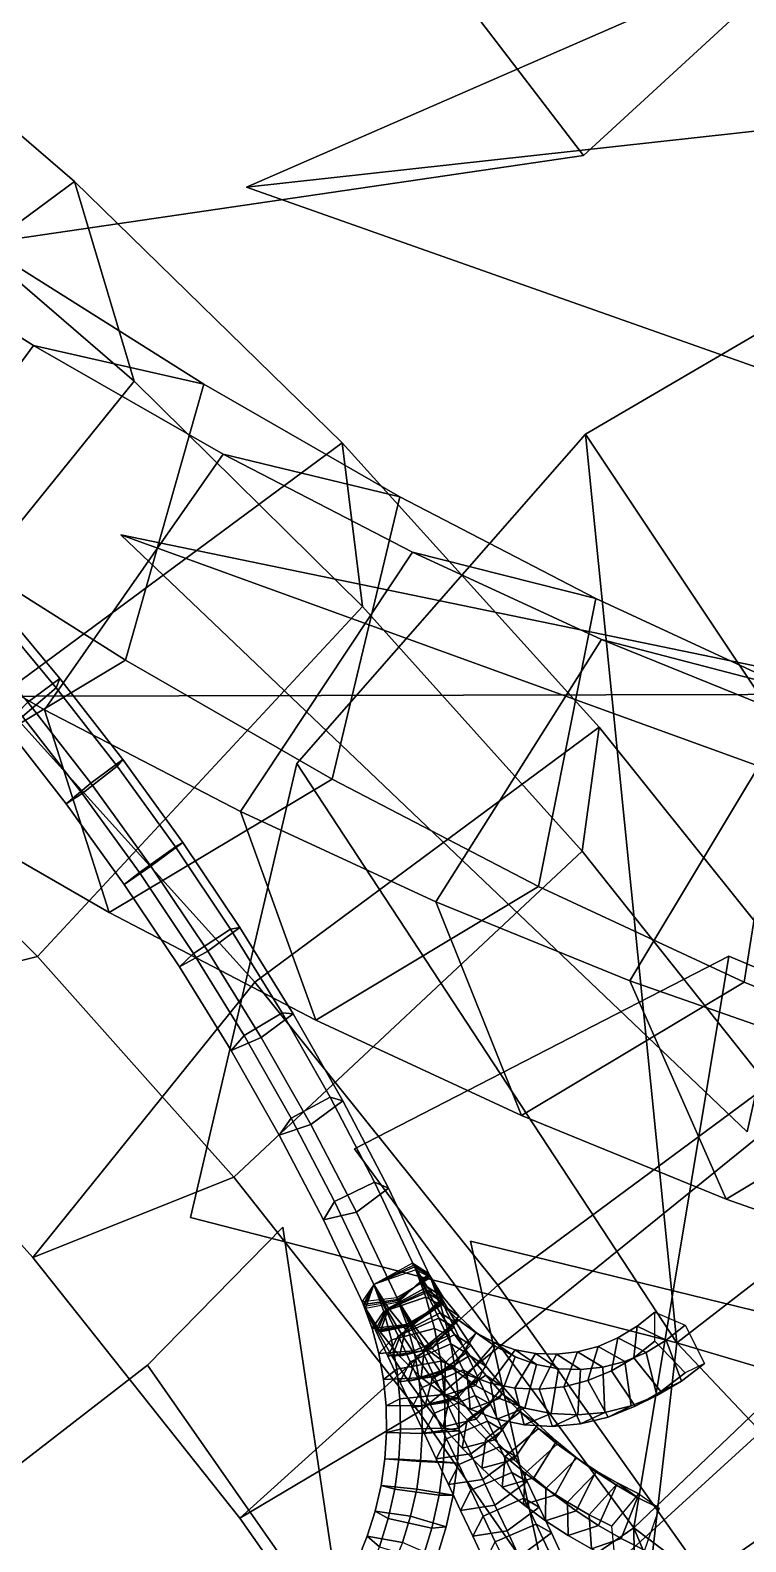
# Model space of a CAD drawing. Header units: metres. Extents: x -219 to 389, y -251 to 301.
# Drawn here: x 194.3 to 202.31, y -8.87 to 8.06 of the extents above; entities that cross this region are included whole.
import ezdxf

# ---------------------------------------------------------------- set-up
doc = ezdxf.new("R2010")
doc.units = ezdxf.units.M

msp = doc.modelspace()

# ---------------------------------------------------------------- linework, layer by layer
at = {"layer": 'Breeder_2Pdncle', "color": 3}
for points in [[(192.0489, 8.7274, 696.1778), (194.7961, 6.3618, 697.6472), (190.9367, 3.5065, 700.2661), (188.1895, 5.8721, 698.7968)], [(192.7159, 6.4921, 691.3322), (195.4631, 4.1265, 692.8015), (194.7961, 6.3618, 697.6472), (192.0489, 8.7274, 696.1778)], [(189.3454, 2.3218, 690.9197), (192.0926, -0.04376, 692.3891), (195.4631, 4.1265, 692.8015), (192.7159, 6.4921, 691.3322)], [(194.7961, 6.3618, 697.6472), (197.7923, 3.4364, 698.873), (193.9328, 0.5811, 701.492), (190.9367, 3.5065, 700.2661)], [(195.4631, 4.1265, 692.8015), (198.0221, 1.6038, 693.8223), (197.7923, 3.4364, 698.873), (194.7961, 6.3618, 697.6472)], [(192.0926, -0.04376, 692.3891), (194.383, -2.3189, 693.2838), (198.0221, 1.6038, 693.8223), (195.4631, 4.1265, 692.8015)], [(197.7923, 3.4364, 698.873), (200.6727, 0.2515, 699.6455), (196.8133, -2.6038, 702.2645), (193.9328, 0.5811, 701.492)], [(198.0221, 1.6038, 693.8223), (200.4792, -1.138, 694.4539), (200.6727, 0.2515, 699.6455), (197.7923, 3.4364, 698.873)], [(194.383, -2.3189, 693.2838), (196.58, -4.7886, 693.8289), (200.4792, -1.138, 694.4539), (198.0221, 1.6038, 693.8223)], [(193.9328, 0.5811, 701.492), (196.8133, -2.6038, 702.2645), (194.3273, -5.6893, 698.6284), (191.8702, -2.9474, 697.9968)], [(200.6727, 0.2515, 699.6455), (203.3942, -3.145, 699.9529), (199.5347, -6.0004, 702.5718), (196.8133, -2.6038, 702.2645)], [(200.4792, -1.138, 694.4539), (202.7975, -4.05796, 694.6868), (203.3942, -3.145, 699.9529), (200.6727, 0.2515, 699.6455)], [(189.3112, -0.4247, 696.9761), (191.8702, -2.9474, 697.9968), (194.383, -2.3189, 693.2838), (192.0926, -0.04376, 692.3891)], [(196.58, -4.7886, 693.8289), (198.6505, -7.4156, 694.016), (202.7975, -4.05796, 694.6868), (200.4792, -1.138, 694.4539)], [(191.8702, -2.9474, 697.9968), (194.3273, -5.6893, 698.6284), (196.58, -4.7886, 693.8289), (194.383, -2.3189, 693.2838)], [(196.8133, -2.6038, 702.2645), (199.5347, -6.0004, 702.5718), (196.6456, -8.6092, 698.8613), (194.3273, -5.6893, 698.6284)], [(203.3942, -3.145, 699.9529), (205.9157, -6.7021, 699.7906), (202.0563, -9.5575, 702.4096), (199.5347, -6.0004, 702.5718)], [(198.6505, -7.4156, 694.016), (200.5634, -10.1604, 693.8425), (204.942, -7.1119, 694.5175), (202.7975, -4.05796, 694.6868)], [(194.3273, -5.6893, 698.6284), (196.6456, -8.6092, 698.8613), (198.6505, -7.4156, 694.016), (196.58, -4.7886, 693.8289)], [(199.5347, -6.0004, 702.5718), (202.0563, -9.5575, 702.4096), (198.7901, -11.6632, 698.6921), (196.6456, -8.6092, 698.8613)], [(205.9157, -6.7021, 699.7906), (208.1994, -10.3663, 699.1611), (204.3399, -13.2217, 701.7801), (202.0563, -9.5575, 702.4096)], [(200.5634, -10.1604, 693.8425), (202.2899, -12.9817, 693.3109), (206.8806, -10.254, 693.9487), (204.942, -7.1119, 694.5175)], [(196.6456, -8.6092, 698.8613), (198.7901, -11.6632, 698.6921), (200.5634, -10.1604, 693.8425), (198.6505, -7.4156, 694.016)]]:
    msp.add_3dface(points, dxfattribs=at)
at = {"layer": 'Breeder_Intrnd', "color": 3}
for points in [[(192.2176, 5.8597, 698.0434), (194.3376, 4.5256, 699.623), (192.2655, 1.7071, 700.0189), (190.0732, 3.08892, 698.3869)], [(194.0511, 5.4743, 695.0628), (196.2434, 4.0926, 696.6948), (194.3376, 4.5256, 699.623), (192.2176, 5.8597, 698.0434)], [(193.0569, 2.4617, 693.5364), (195.3669, 1.0025, 695.2536), (196.2434, 4.0926, 696.6948), (194.0511, 5.4743, 695.0628)], [(194.3376, 4.5256, 699.623), (196.4608, 3.3077, 701.2898), (194.4612, 0.4456, 701.7411), (192.2655, 1.7071, 700.0189)], [(196.2434, 4.0926, 696.6948), (198.4391, 2.831, 698.4171), (196.4608, 3.3077, 701.2898), (194.3376, 4.5256, 699.623)], [(195.3669, 1.0025, 695.2536), (197.6806, -0.3302, 697.066), (198.4391, 2.831, 698.4171), (196.2434, 4.0926, 696.6948)], [(196.4608, 3.3077, 701.2898), (198.582, 2.209, 703.0398), (196.655, -0.6927, 703.5494), (194.4612, 0.4456, 701.7411)], [(198.4391, 2.831, 698.4171), (200.6329, 1.6926, 700.2254), (198.582, 2.209, 703.0398), (196.4608, 3.3077, 701.2898)], [(197.6806, -0.3302, 697.066), (199.9925, -1.5332, 698.9694), (200.6329, 1.6926, 700.2254), (198.4391, 2.831, 698.4171)], [(190.5613, 0.9652, 695.6218), (192.8713, -0.494, 697.3391), (195.3669, 1.0025, 695.2536), (193.0569, 2.4617, 693.5364)], [(198.582, 2.209, 703.0398), (200.6961, 1.2321, 704.8688), (198.8415, -1.7052, 705.4396), (196.655, -0.6927, 703.5494)], [(200.6329, 1.6926, 700.2254), (202.8195, 0.6801, 702.1155), (200.6961, 1.2321, 704.8688), (198.582, 2.209, 703.0398)], [(192.2655, 1.7071, 700.0189), (194.4612, 0.4456, 701.7411), (195.1851, -1.8267, 699.1514), (192.8713, -0.494, 697.3391)], [(199.9925, -1.5332, 698.9694), (202.297, -2.6036, 700.9589), (202.8195, 0.6801, 702.1155), (200.6329, 1.6926, 700.2254)], [(200.6961, 1.2321, 704.8688), (202.7982, 0.3794, 706.7723), (201.0157, -2.5893, 707.4069), (198.8415, -1.7052, 705.4396)], [(202.8195, 0.6801, 702.1155), (204.9936, -0.2039, 704.0828), (202.7982, 0.3794, 706.7723), (200.6961, 1.2321, 704.8688)], [(192.8713, -0.494, 697.3391), (195.1851, -1.8267, 699.1514), (197.6806, -0.3302, 697.066), (195.3669, 1.0025, 695.2536)], [(202.297, -2.6036, 700.9589), (204.5884, -3.5388, 703.03), (204.9936, -0.2039, 704.0828), (202.8195, 0.6801, 702.1155)], [(194.4612, 0.4456, 701.7411), (196.655, -0.6927, 703.5494), (197.4969, -3.02978, 701.0547), (195.1851, -1.8267, 699.1514)], [(202.7982, 0.3794, 706.7723), (204.883, -0.347, 708.746), (203.1721, -3.3429, 709.4467), (201.0157, -2.5893, 707.4069)], [(195.1851, -1.8267, 699.1514), (197.4969, -3.02978, 701.0547), (199.9925, -1.5332, 698.9694), (197.6806, -0.3302, 697.066)], [(196.655, -0.6927, 703.5494), (198.8415, -1.7052, 705.4396), (199.8013, -4.1001, 703.0443), (197.4969, -3.02978, 701.0547)], [(197.4969, -3.02978, 701.0547), (199.8013, -4.1001, 703.0443), (202.297, -2.6036, 700.9589), (199.9925, -1.5332, 698.9694)], [(198.8415, -1.7052, 705.4396), (201.0157, -2.5893, 707.4069), (202.0928, -5.03534, 705.1154), (199.8013, -4.1001, 703.0443)], [(199.8013, -4.1001, 703.0443), (202.0928, -5.03534, 705.1154), (204.5884, -3.5388, 703.03), (202.297, -2.6036, 700.9589)], [(201.0157, -2.5893, 707.4069), (203.1721, -3.3429, 709.4467), (204.3657, -5.833, 707.2629), (202.0928, -5.03534, 705.1154)], [(202.0928, -5.03534, 705.1154), (204.3657, -5.833, 707.2629), (206.8613, -4.3365, 705.1776), (204.5884, -3.5388, 703.03)]]:
    msp.add_3dface(points, dxfattribs=at)
at = {"layer": 'Breeder_Leaf', "color": 3}
for points in [[(166.2345, 45.7714, 123.0788), (215.0832, 0.6463, 135.5015), (162.5012, 0.5218, 153.1361)], [(166.2345, 45.7714, 123.0788), (162.5012, 0.5218, 153.1361), (215.0832, 0.6463, 135.5015)], [(225.3758, 27.03698, 104.7662), (215.0832, 0.6463, 135.5015), (166.2345, 45.7714, 123.0788)], [(225.3758, 27.03698, 104.7662), (166.2345, 45.7714, 123.0788), (215.0832, 0.6463, 135.5015)], [(196.7219, 6.2987, 756.8724), (207.426, 10.9692, 761.1397), (205.4259, 7.2593, 757.2618)], [(196.7219, 6.2987, 756.8724), (205.4259, 7.2593, 757.2618), (207.426, 10.9692, 761.1397)], [(207.8651, 2.363, 755.094), (196.7219, 6.2987, 756.8724), (205.4259, 7.2593, 757.2618)], [(207.8651, 2.363, 755.094), (205.4259, 7.2593, 757.2618), (196.7219, 6.2987, 756.8724)], [(200.5191, 3.5332, 688.9642), (205.6131, 6.5122, 684.8046), (205.3428, -3.7029, 688.7336)], [(200.5191, 3.5332, 688.9642), (205.3428, -3.7029, 688.7336), (205.6131, 6.5122, 684.8046)], [(201.5428, -6.6459, 692.8745), (197.2852, -0.1555, 692.4238), (200.5191, 3.5332, 688.9642)], [(201.5428, -6.6459, 692.8745), (200.5191, 3.5332, 688.9642), (197.2852, -0.1555, 692.4238)], [(201.5428, -6.6459, 692.8745), (200.5191, 3.5332, 688.9642), (205.3428, -3.7029, 688.7336)], [(201.5428, -6.6459, 692.8745), (205.3428, -3.7029, 688.7336), (200.5191, 3.5332, 688.9642)], [(202.3292, -4.2828, 743.8836), (195.3151, 2.4033, 750.8778), (203.181, -0.4488, 748.265)], [(202.3292, -4.2828, 743.8836), (203.181, -0.4488, 748.265), (195.3151, 2.4033, 750.8778)], [(195.3151, 2.4033, 750.8778), (207.4342, -0.101, 752.0849), (203.181, -0.4488, 748.265)], [(195.3151, 2.4033, 750.8778), (203.181, -0.4488, 748.265), (207.4342, -0.101, 752.0849)], [(201.5428, -6.6459, 692.8745), (196.0933, -5.2394, 692.3599), (197.2852, -0.1555, 692.4238)], [(201.5428, -6.6459, 692.8745), (197.2852, -0.1555, 692.4238), (196.0933, -5.2394, 692.3599)], [(201.0613, -8.7172, 693.1078), (197.9329, -4.4701, 691.0794), (202.1223, -2.3124, 688.8289)], [(201.0613, -8.7172, 693.1078), (202.1223, -2.3124, 688.8289), (197.9329, -4.4701, 691.0794)], [(201.0613, -8.7172, 693.1078), (202.1223, -2.3124, 688.8289), (206.0378, -3.9623, 684.5885)], [(201.0613, -8.7172, 693.1078), (206.0378, -3.9623, 684.5885), (202.1223, -2.3124, 688.8289)], [(210.4828, -9.2986, 689.219), (201.5428, -6.6459, 692.8745), (205.3428, -3.7029, 688.7336)], [(210.4828, -9.2986, 689.219), (205.3428, -3.7029, 688.7336), (201.5428, -6.6459, 692.8745)], [(201.0613, -8.7172, 693.1078), (206.0378, -3.9623, 684.5885), (204.7365, -11.4932, 688.7449)], [(201.0613, -8.7172, 693.1078), (204.7365, -11.4932, 688.7449), (206.0378, -3.9623, 684.5885)], [(197.8338, -10.0746, 695.3541), (195.6129, -6.8934, 700.2161), (197.1303, -5.3484, 695.8997)], [(197.8338, -10.0746, 695.3541), (197.1303, -5.3484, 695.8997), (195.6129, -6.8934, 700.2161)], [(200.1646, -9.7559, 693.6961), (199.231, -5.5057, 690.09), (203.6393, -6.5834, 687.5059)], [(200.1646, -9.7559, 693.6961), (203.6393, -6.5834, 687.5059), (199.231, -5.5057, 690.09)], [(200.1646, -9.7559, 693.6961), (203.6393, -6.5834, 687.5059), (205.751, -11.2642, 684.397)], [(200.1646, -9.7559, 693.6961), (205.751, -11.2642, 684.397), (203.6393, -6.5834, 687.5059)], [(201.5428, -6.6459, 692.8745), (205.8101, -11.1663, 692.6526), (200.9898, -11.4226, 692.7942)], [(201.5428, -6.6459, 692.8745), (200.9898, -11.4226, 692.7942), (205.8101, -11.1663, 692.6526)], [(210.4828, -9.2986, 689.219), (205.8101, -11.1663, 692.6526), (201.5428, -6.6459, 692.8745)], [(210.4828, -9.2986, 689.219), (201.5428, -6.6459, 692.8745), (205.8101, -11.1663, 692.6526)], [(191.3093, -10.2259, 702.9521), (195.6129, -6.8934, 700.2161), (197.8338, -10.0746, 695.3541)], [(191.3093, -10.2259, 702.9521), (197.8338, -10.0746, 695.3541), (195.6129, -6.8934, 700.2161)], [(201.0613, -8.7172, 693.1078), (201.1329, -14.3029, 695.8441), (197.5284, -11.1359, 695.2982)], [(201.0613, -8.7172, 693.1078), (197.5284, -11.1359, 695.2982), (201.1329, -14.3029, 695.8441)], [(204.9026, -17.9608, 692.7585), (201.0613, -8.7172, 693.1078), (204.7365, -11.4932, 688.7449)], [(204.9026, -17.9608, 692.7585), (204.7365, -11.4932, 688.7449), (201.0613, -8.7172, 693.1078)], [(204.9026, -17.9608, 692.7585), (201.1329, -14.3029, 695.8441), (201.0613, -8.7172, 693.1078)], [(204.9026, -17.9608, 692.7585), (201.0613, -8.7172, 693.1078), (201.1329, -14.3029, 695.8441)]]:
    msp.add_3dface(points, dxfattribs=at)
at = {"layer": 'Breeder_Petiole', "color": 3}
for points in [[(193.5178, 1.2031, 695.8489), (194.2139, 0.3693, 695.9656), (194.5905, 0.6926, 696.0267), (193.8805, 1.5426, 695.907)], [(193.8985, 1.6718, 696.3898), (194.6313, 0.7956, 696.5145), (194.2724, 0.53, 696.7581), (193.5395, 1.4063, 696.6334)], [(193.8805, 1.5426, 695.907), (194.5905, 0.6926, 696.0267), (194.6313, 0.7956, 696.5145), (193.8985, 1.6718, 696.3898)], [(194.2139, 0.3693, 695.9656), (194.8833, -0.4928, 696.012), (195.2734, -0.1862, 696.0748), (194.5905, 0.6926, 696.0267)], [(194.6313, 0.7956, 696.5145), (195.3361, -0.1105, 696.5651), (194.9771, -0.376, 696.8087), (194.2724, 0.53, 696.7581)], [(194.5905, 0.6926, 696.0267), (195.2734, -0.1862, 696.0748), (195.3361, -0.1105, 696.5651), (194.6313, 0.7956, 696.5145)], [(194.2724, 0.53, 696.7581), (194.9771, -0.376, 696.8087), (194.7012, -0.6094, 696.463), (194.0184, 0.2694, 696.415)], [(194.0184, 0.2694, 696.415), (194.7012, -0.6094, 696.463), (194.8833, -0.4928, 696.012), (194.2139, 0.3693, 695.9656)], [(195.3361, -0.1105, 696.5651), (196.009, -1.04167, 696.5416), (195.65, -1.3072, 696.7852), (194.9771, -0.376, 696.8087)], [(195.2734, -0.1862, 696.0748), (195.9252, -1.08929, 696.0508), (196.009, -1.04167, 696.5416), (195.3361, -0.1105, 696.5651)], [(194.8833, -0.4928, 696.012), (195.5222, -1.3786, 695.9878), (195.9252, -1.08929, 696.0508), (195.2734, -0.1862, 696.0748)], [(194.9771, -0.376, 696.8087), (195.65, -1.3072, 696.7852), (195.3531, -1.5125, 696.439), (194.7012, -0.6094, 696.463)], [(194.7012, -0.6094, 696.463), (195.3531, -1.5125, 696.439), (195.5222, -1.3786, 695.9878), (194.8833, -0.4928, 696.012)], [(195.5222, -1.3786, 695.9878), (196.1272, -2.2833, 695.8931), (196.5426, -2.01164, 695.955), (195.9252, -1.08929, 696.0508)], [(196.009, -1.04167, 696.5416), (196.6463, -1.9927, 696.4438), (196.2874, -2.2583, 696.6874), (195.65, -1.3072, 696.7852)], [(195.9252, -1.08929, 696.0508), (196.5426, -2.01164, 695.955), (196.6463, -1.9927, 696.4438), (196.009, -1.04167, 696.5416)], [(195.65, -1.3072, 696.7852), (196.2874, -2.2583, 696.6874), (195.9704, -2.4349, 696.3432), (195.3531, -1.5125, 696.439)], [(195.3531, -1.5125, 696.439), (195.9704, -2.4349, 696.3432), (196.1272, -2.2833, 695.8931), (195.5222, -1.3786, 695.9878)], [(196.1272, -2.2833, 695.8931), (196.6951, -3.2019, 695.7285), (197.1221, -2.9482, 695.7878), (196.5426, -2.01164, 695.955)], [(196.6463, -1.9927, 696.4438), (197.2447, -2.9587, 696.2725), (196.8858, -3.2242, 696.5161), (196.2874, -2.2583, 696.6874)], [(196.5426, -2.01164, 695.955), (197.1221, -2.9482, 695.7878), (197.2447, -2.9587, 696.2725), (196.6463, -1.9927, 696.4438)], [(196.2874, -2.2583, 696.6874), (196.8858, -3.2242, 696.5161), (196.5499, -3.3715, 696.176), (195.9704, -2.4349, 696.3432)], [(195.9704, -2.4349, 696.3432), (196.5499, -3.3715, 696.176), (196.6951, -3.2019, 695.7285), (196.1272, -2.2833, 695.8931)], [(196.6951, -3.2019, 695.7285), (197.2228, -4.1295, 695.4948), (197.6606, -3.894, 695.5502), (197.1221, -2.9482, 695.7878)], [(197.2447, -2.9587, 696.2725), (197.8008, -3.9342, 696.0286), (197.4419, -4.1997, 696.2722), (196.8858, -3.2242, 696.5161)], [(197.1221, -2.9482, 695.7878), (197.6606, -3.894, 695.5502), (197.8008, -3.9342, 696.0286), (197.2447, -2.9587, 696.2725)], [(196.5499, -3.3715, 696.176), (197.0884, -4.3173, 695.9384), (197.2228, -4.1295, 695.4948), (196.6951, -3.2019, 695.7285)], [(196.8858, -3.2242, 696.5161), (197.4419, -4.1997, 696.2722), (197.0884, -4.3173, 695.9384), (196.5499, -3.3715, 696.176)], [(197.2228, -4.1295, 695.4948), (197.7074, -5.06105, 695.1933), (198.1552, -4.8439, 695.2435), (197.6606, -3.894, 695.5502)], [(197.8008, -3.9342, 696.0286), (198.3117, -4.9139, 695.7133), (197.9528, -5.1795, 695.9568), (197.4419, -4.1997, 696.2722)], [(197.6606, -3.894, 695.5502), (198.1552, -4.8439, 695.2435), (198.3117, -4.9139, 695.7133), (197.8008, -3.9342, 696.0286)], [(197.0884, -4.3173, 695.9384), (197.583, -5.2672, 695.6317), (197.7074, -5.06105, 695.1933), (197.2228, -4.1295, 695.4948)], [(197.4419, -4.1997, 696.2722), (197.9528, -5.1795, 695.9568), (197.583, -5.2672, 695.6317), (197.0884, -4.3173, 695.9384)], [(197.7074, -5.06105, 695.1933), (198.1463, -5.9914, 694.8257), (198.6032, -5.7927, 694.8692), (198.1552, -4.8439, 695.2435)], [(198.1552, -4.8439, 695.2435), (198.6032, -5.7927, 694.8692), (198.7746, -5.8927, 695.3283), (198.3117, -4.9139, 695.7133)], [(197.583, -5.2672, 695.6317), (198.0311, -6.216, 695.2574), (198.1463, -5.9914, 694.8257), (197.7074, -5.06105, 695.1933)], [(198.3117, -4.9139, 695.7133), (198.7746, -5.8927, 695.3283), (198.4157, -6.1582, 695.5718), (197.9528, -5.1795, 695.9568)], [(197.9528, -5.1795, 695.9568), (198.4157, -6.1582, 695.5718), (198.0311, -6.216, 695.2574), (197.583, -5.2672, 695.6317)], [(198.1463, -5.9914, 694.8257), (198.3106, -6.2558, 694.6932), (198.7454, -6.01646, 694.7548), (198.5811, -5.7521, 694.8873)], [(198.5811, -5.7521, 694.8873), (198.7454, -6.01646, 694.7548), (198.925, -6.1315, 695.2072), (198.7607, -5.8672, 695.3397)], [(198.1463, -5.9914, 694.8257), (198.2939, -6.2705, 694.7043), (198.7425, -6.05522, 694.7548), (198.5948, -5.7761, 694.8761)], [(198.1463, -5.9914, 694.8257), (198.2824, -6.2796, 694.7122), (198.7393, -6.08092, 694.7557), (198.6032, -5.7927, 694.8692)], [(198.1463, -5.9914, 694.8257), (198.2583, -6.2955, 694.7286), (198.7298, -6.1317, 694.7597), (198.6178, -5.8276, 694.8568)], [(198.7838, -5.9146, 695.3205), (198.8958, -6.2186, 695.2234), (198.5186, -6.4404, 695.4825), (198.4065, -6.1364, 695.5797)], [(198.7746, -5.8927, 695.3283), (198.9107, -6.1808, 695.2148), (198.5518, -6.4464, 695.4583), (198.4157, -6.1582, 695.5718)], [(198.7694, -5.8822, 695.3326), (198.917, -6.1613, 695.2113), (198.5686, -6.4478, 695.4462), (198.4209, -6.1687, 695.5675)], [(198.7607, -5.8672, 695.3397), (198.925, -6.1315, 695.2072), (198.5939, -6.4481, 695.428), (198.4296, -6.1837, 695.5605)], [(198.5948, -5.7761, 694.8761), (198.7425, -6.05522, 694.7548), (198.917, -6.1613, 695.2113), (198.7694, -5.8822, 695.3326)], [(198.6032, -5.7927, 694.8692), (198.7393, -6.08092, 694.7557), (198.9107, -6.1808, 695.2148), (198.7746, -5.8927, 695.3283)], [(198.6178, -5.8276, 694.8568), (198.7298, -6.1317, 694.7597), (198.8958, -6.2186, 695.2234), (198.7838, -5.9146, 695.3205)], [(198.0164, -6.1812, 695.2698), (198.1285, -6.4852, 695.1727), (198.2583, -6.2955, 694.7286), (198.1463, -5.9914, 694.8257)], [(198.0311, -6.216, 695.2574), (198.1672, -6.5041, 695.1439), (198.2824, -6.2796, 694.7122), (198.1463, -5.9914, 694.8257)], [(198.0394, -6.2327, 695.2505), (198.1871, -6.5118, 695.1292), (198.2939, -6.2705, 694.7043), (198.1463, -5.9914, 694.8257)], [(198.0532, -6.2567, 695.2393), (198.2175, -6.521, 695.1068), (198.3106, -6.2558, 694.6932), (198.1463, -5.9914, 694.8257)], [(198.2824, -6.2796, 694.7122), (198.4185, -6.5677, 694.5986), (198.8754, -6.369, 694.6422), (198.7393, -6.08092, 694.7557)], [(198.2939, -6.2705, 694.7043), (198.4528, -6.54, 694.5754), (198.8923, -6.3085, 694.6332), (198.7425, -6.05522, 694.7548)], [(198.3106, -6.2558, 694.6932), (198.5006, -6.4923, 694.5436), (198.9093, -6.2161, 694.626), (198.7454, -6.01646, 694.7548)], [(198.7393, -6.08092, 694.7557), (198.8754, -6.369, 694.6422), (199.0468, -6.4689, 695.1013), (198.9107, -6.1808, 695.2148)], [(198.7425, -6.05522, 694.7548), (198.8923, -6.3085, 694.6332), (199.0702, -6.4206, 695.087), (198.917, -6.1613, 695.2113)], [(198.7454, -6.01646, 694.7548), (198.9093, -6.2161, 694.626), (199.0987, -6.3449, 695.0706), (198.925, -6.1315, 695.2072)], [(198.4065, -6.1364, 695.5797), (198.5186, -6.4404, 695.4825), (198.1285, -6.4852, 695.1727), (198.0164, -6.1812, 695.2698)], [(198.4157, -6.1582, 695.5718), (198.5518, -6.4464, 695.4583), (198.1672, -6.5041, 695.1439), (198.0311, -6.216, 695.2574)], [(198.4209, -6.1687, 695.5675), (198.5686, -6.4478, 695.4462), (198.1871, -6.5118, 695.1292), (198.0394, -6.2327, 695.2505)], [(198.4296, -6.1837, 695.5605), (198.5939, -6.4481, 695.428), (198.2175, -6.521, 695.1068), (198.0532, -6.2567, 695.2393)], [(198.2175, -6.521, 695.1068), (198.4336, -6.7945, 694.9365), (198.5006, -6.4923, 694.5436), (198.3106, -6.2558, 694.6932)], [(198.2583, -6.2955, 694.7286), (198.3452, -6.6125, 694.6488), (198.8285, -6.4853, 694.6695), (198.7298, -6.1317, 694.7597)], [(198.5006, -6.4923, 694.5436), (198.7135, -6.6976, 694.3794), (199.0926, -6.3888, 694.4849), (198.9093, -6.2161, 694.626)], [(198.8958, -6.2186, 695.2234), (198.9901, -6.5586, 695.1371), (198.5981, -6.7345, 695.4093), (198.5186, -6.4404, 695.4825)], [(198.9107, -6.1808, 695.2148), (199.0468, -6.4689, 695.1013), (198.6879, -6.7345, 695.3448), (198.5518, -6.4464, 695.4583)], [(198.917, -6.1613, 695.2113), (199.0702, -6.4206, 695.087), (198.7331, -6.7274, 695.3127), (198.5686, -6.4478, 695.4462)], [(198.925, -6.1315, 695.2072), (199.0987, -6.3449, 695.0706), (198.8003, -6.7078, 695.2654), (198.5939, -6.4481, 695.428)], [(198.7298, -6.1317, 694.7597), (198.8285, -6.4853, 694.6695), (198.9901, -6.5586, 695.1371), (198.8958, -6.2186, 695.2234)], [(198.9093, -6.2161, 694.626), (199.0926, -6.3888, 694.4849), (199.293, -6.5298, 694.9209), (199.0987, -6.3449, 695.0706)], [(198.1285, -6.4852, 695.1727), (198.2037, -6.7657, 695.1034), (198.3452, -6.6125, 694.6488), (198.2583, -6.2955, 694.7286)], [(198.1672, -6.5041, 695.1439), (198.3033, -6.7923, 695.0304), (198.4185, -6.5677, 694.5986), (198.2824, -6.2796, 694.7122)], [(198.1871, -6.5118, 695.1292), (198.3549, -6.7974, 694.9929), (198.4528, -6.54, 694.5754), (198.2939, -6.2705, 694.7043)], [(198.4185, -6.5677, 694.5986), (198.5546, -6.8558, 694.4851), (199.0115, -6.6571, 694.5286), (198.8754, -6.369, 694.6422)], [(198.4528, -6.54, 694.5754), (198.6225, -6.7991, 694.4393), (199.0523, -6.552, 694.5049), (198.8923, -6.3085, 694.6332)], [(198.7135, -6.6976, 694.3794), (198.9461, -6.8684, 694.2029), (199.2923, -6.532, 694.3334), (199.0926, -6.3888, 694.4849)], [(199.0702, -6.4206, 695.087), (199.2338, -6.67, 694.9557), (198.9088, -6.9962, 695.1716), (198.7331, -6.7274, 695.3127)], [(199.0987, -6.3449, 695.0706), (199.293, -6.5298, 694.9209), (199.0318, -6.9334, 695.0867), (198.8003, -6.7078, 695.2654)], [(198.8754, -6.369, 694.6422), (199.0115, -6.6571, 694.5286), (199.1829, -6.7571, 694.9877), (199.0468, -6.4689, 695.1013)], [(198.8923, -6.3085, 694.6332), (199.0523, -6.552, 694.5049), (199.2338, -6.67, 694.9557), (199.0702, -6.4206, 695.087)], [(199.0926, -6.3888, 694.4849), (199.2923, -6.532, 694.3334), (199.505, -6.6833, 694.7601), (199.293, -6.5298, 694.9209)], [(201.0586, -6.8107, 692.6874), (201.2939, -6.627, 692.5283), (201.2947, -6.3, 692.9067), (201.0952, -6.4593, 693.0414)], [(201.0952, -6.4593, 693.0414), (201.2947, -6.3, 692.9067), (201.6361, -6.4478, 693.241), (201.4232, -6.6161, 693.3848)], [(198.5186, -6.4404, 695.4825), (198.5981, -6.7345, 695.4093), (198.2037, -6.7657, 695.1034), (198.1285, -6.4852, 695.1727)], [(198.5518, -6.4464, 695.4583), (198.6879, -6.7345, 695.3448), (198.3033, -6.7923, 695.0304), (198.1672, -6.5041, 695.1439)], [(198.5686, -6.4478, 695.4462), (198.7331, -6.7274, 695.3127), (198.3549, -6.7974, 694.9929), (198.1871, -6.5118, 695.1292)], [(198.5939, -6.4481, 695.428), (198.8003, -6.7078, 695.2654), (198.4336, -6.7945, 694.9365), (198.2175, -6.521, 695.1068)], [(198.3033, -6.7923, 695.0304), (198.4394, -7.08044, 694.9169), (198.5546, -6.8558, 694.4851), (198.4185, -6.5677, 694.5986)], [(198.3452, -6.6125, 694.6488), (198.4062, -6.9395, 694.5872), (198.8981, -6.8502, 694.5995), (198.8285, -6.4853, 694.6695)], [(198.3549, -6.7974, 694.9929), (198.5343, -7.07206, 694.849), (198.6225, -6.7991, 694.4393), (198.4528, -6.54, 694.5754)], [(198.4336, -6.7945, 694.9365), (198.6762, -7.0323, 694.7491), (198.7135, -6.6976, 694.3794), (198.5006, -6.4923, 694.5436)], [(198.9901, -6.5586, 695.1371), (199.0565, -6.9094, 695.0703), (198.6536, -7.03777, 695.3528), (198.5981, -6.7345, 695.4093)], [(198.6225, -6.7991, 694.4393), (198.8025, -7.04724, 694.2964), (199.2221, -6.7852, 694.3702), (199.0523, -6.552, 694.5049)], [(199.0468, -6.4689, 695.1013), (199.1829, -6.7571, 694.9877), (198.824, -7.02265, 695.2313), (198.6879, -6.7345, 695.3448)], [(198.8285, -6.4853, 694.6695), (198.8981, -6.8502, 694.5995), (199.0565, -6.9094, 695.0703), (198.9901, -6.5586, 695.1371)], [(198.9461, -6.8684, 694.2029), (199.1948, -7.00236, 694.0168), (199.5057, -6.6434, 694.1741), (199.2923, -6.532, 694.3334)], [(199.293, -6.5298, 694.9209), (199.505, -6.6833, 694.7601), (199.2849, -7.1217, 694.8944), (199.0318, -6.9334, 695.0867)], [(199.0523, -6.552, 694.5049), (199.2221, -6.7852, 694.3702), (199.4075, -6.9087, 694.818), (199.2338, -6.67, 694.9557)], [(199.2923, -6.532, 694.3334), (199.5057, -6.6434, 694.1741), (199.7315, -6.8031, 694.5908), (199.505, -6.6833, 694.7601)], [(200.5449, -7.06745, 693.0427), (200.8076, -6.9582, 692.8598), (200.882, -6.5879, 693.1877), (200.6586, -6.684, 693.3431)], [(200.6586, -6.684, 693.3431), (200.882, -6.5879, 693.1877), (201.196, -6.7518, 693.5408), (200.9579, -6.8528, 693.7065)], [(200.8076, -6.9582, 692.8598), (201.0586, -6.8107, 692.6874), (201.0952, -6.4593, 693.0414), (200.882, -6.5879, 693.1877)], [(200.882, -6.5879, 693.1877), (201.0952, -6.4593, 693.0414), (201.4232, -6.6161, 693.3848), (201.196, -6.7518, 693.5408)], [(201.4232, -6.6161, 693.3848), (201.6361, -6.4478, 693.241), (201.8495, -6.8743, 693.0643), (201.5917, -7.0733, 693.2388)], [(198.2037, -6.7657, 695.1034), (198.256, -7.05482, 695.05), (198.4062, -6.9395, 694.5872), (198.3452, -6.6125, 694.6488)], [(198.5981, -6.7345, 695.4093), (198.6536, -7.03777, 695.3528), (198.256, -7.05482, 695.05), (198.2037, -6.7657, 695.1034)], [(198.6879, -6.7345, 695.3448), (198.824, -7.02265, 695.2313), (198.4394, -7.08044, 694.9169), (198.3033, -6.7923, 695.0304)], [(198.7331, -6.7274, 695.3127), (198.9088, -6.9962, 695.1716), (198.5343, -7.07206, 694.849), (198.3549, -6.7974, 694.9929)], [(198.8003, -6.7078, 695.2654), (199.0318, -6.9334, 695.0867), (198.6762, -7.0323, 694.7491), (198.4336, -6.7945, 694.9365)], [(198.5546, -6.8558, 694.4851), (198.6907, -7.1439, 694.3716), (199.1476, -6.9452, 694.4151), (199.0115, -6.6571, 694.5286)], [(198.6762, -7.0323, 694.7491), (198.9415, -7.2308, 694.5475), (198.9461, -6.8684, 694.2029), (198.7135, -6.6976, 694.3794)], [(199.1829, -6.7571, 694.9877), (199.319, -7.04523, 694.8742), (198.9601, -7.3107, 695.1177), (198.824, -7.02265, 695.2313)], [(199.2338, -6.67, 694.9557), (199.4075, -6.9087, 694.818), (199.0953, -7.2537, 695.0236), (198.9088, -6.9962, 695.1716)], [(199.0115, -6.6571, 694.5286), (199.1476, -6.9452, 694.4151), (199.319, -7.04523, 694.8742), (199.1829, -6.7571, 694.9877)], [(199.1948, -7.00236, 694.0168), (199.456, -7.09723, 693.8239), (199.7293, -6.7215, 694.009), (199.5057, -6.6434, 694.1741)], [(199.505, -6.6833, 694.7601), (199.7315, -6.8031, 694.5908), (199.5559, -7.2696, 694.6916), (199.2849, -7.1217, 694.8944)], [(199.456, -7.09723, 693.8239), (199.7257, -7.1516, 693.627), (199.9599, -6.7649, 693.8409), (199.7293, -6.7215, 694.009)], [(199.5057, -6.6434, 694.1741), (199.7293, -6.7215, 694.009), (199.9691, -6.8874, 694.4153), (199.7315, -6.8031, 694.5908)], [(199.7257, -7.1516, 693.627), (199.9998, -7.1649, 693.4293), (200.194, -6.7732, 693.6722), (199.9599, -6.7649, 693.8409)], [(199.7293, -6.7215, 694.009), (199.9599, -6.7649, 693.8409), (200.2143, -6.9349, 694.2365), (199.9691, -6.8874, 694.4153)], [(199.9599, -6.7649, 693.8409), (200.194, -6.7732, 693.6722), (200.4633, -6.945, 694.0569), (200.2143, -6.9349, 694.2365)], [(199.9998, -7.1649, 693.4293), (200.2743, -7.1366, 693.2335), (200.428, -6.7461, 693.5054), (200.194, -6.7732, 693.6722)], [(200.194, -6.7732, 693.6722), (200.428, -6.7461, 693.5054), (200.7124, -6.9175, 693.8794), (200.4633, -6.945, 694.0569)], [(200.2743, -7.1366, 693.2335), (200.5449, -7.06745, 693.0427), (200.6586, -6.684, 693.3431), (200.428, -6.7461, 693.5054)], [(200.428, -6.7461, 693.5054), (200.6586, -6.684, 693.3431), (200.9579, -6.8528, 693.7065), (200.7124, -6.9175, 693.8794)], [(200.9579, -6.8528, 693.7065), (201.196, -6.7518, 693.5408), (201.317, -7.2326, 693.4276), (201.0296, -7.3501, 693.6277)], [(201.3637, -7.1879, 692.8087), (201.6348, -6.9799, 692.6251), (201.2939, -6.627, 692.5283), (201.0586, -6.8107, 692.6874)], [(201.196, -6.7518, 693.5408), (201.4232, -6.6161, 693.3848), (201.5917, -7.0733, 693.2388), (201.317, -7.2326, 693.4276)], [(198.256, -7.05482, 695.05), (198.2847, -7.3497, 695.0133), (198.4406, -7.2733, 694.5443), (198.4062, -6.9395, 694.5872)], [(198.4062, -6.9395, 694.5872), (198.4406, -7.2733, 694.5443), (198.9381, -7.2228, 694.5505), (198.8981, -6.8502, 694.5995)], [(198.4394, -7.08044, 694.9169), (198.5755, -7.3685, 694.8033), (198.6907, -7.1439, 694.3716), (198.5546, -6.8558, 694.4851)], [(198.5343, -7.07206, 694.849), (198.7246, -7.3351, 694.6979), (198.8025, -7.04724, 694.2964), (198.6225, -6.7991, 694.4393)], [(199.0565, -6.9094, 695.0703), (199.0944, -7.2675, 695.0234), (198.6845, -7.3471, 695.3138), (198.6536, -7.03777, 695.3528)], [(199.0318, -6.9334, 695.0867), (199.2849, -7.1217, 694.8944), (198.9415, -7.2308, 694.5475), (198.6762, -7.0323, 694.7491)], [(198.8025, -7.04724, 694.2964), (198.9926, -7.2838, 694.1469), (199.4013, -7.00758, 694.2292), (199.2221, -6.7852, 694.3702)], [(198.8981, -6.8502, 694.5995), (198.9381, -7.2228, 694.5505), (199.0944, -7.2675, 695.0234), (199.0565, -6.9094, 695.0703)], [(198.9415, -7.2308, 694.5475), (199.2257, -7.3871, 694.3348), (199.1948, -7.00236, 694.0168), (198.9461, -6.8684, 694.2029)], [(199.4075, -6.9087, 694.818), (199.5907, -7.1364, 694.6738), (199.2922, -7.4992, 694.8687), (199.0953, -7.2537, 695.0236)], [(199.2221, -6.7852, 694.3702), (199.4013, -7.00758, 694.2292), (199.5907, -7.1364, 694.6738), (199.4075, -6.9087, 694.818)], [(199.7315, -6.8031, 694.5908), (199.9691, -6.8874, 694.4153), (199.8406, -7.375, 694.4811), (199.5559, -7.2696, 694.6916)], [(199.9691, -6.8874, 694.4153), (200.2143, -6.9349, 694.2365), (200.1348, -7.4364, 694.2663), (199.8406, -7.375, 694.4811)], [(200.2143, -6.9349, 694.2365), (200.4633, -6.945, 694.0569), (200.4341, -7.4527, 694.0504), (200.1348, -7.4364, 694.2663)], [(200.4633, -6.945, 694.0569), (200.7124, -6.9175, 693.8794), (200.7338, -7.4238, 693.8364), (200.4341, -7.4527, 694.0504)], [(200.7124, -6.9175, 693.8794), (200.9579, -6.8528, 693.7065), (201.0296, -7.3501, 693.6277), (200.7338, -7.4238, 693.8364)], [(201.075, -7.3544, 693.0072), (201.3637, -7.1879, 692.8087), (201.0586, -6.8107, 692.6874), (200.8076, -6.9582, 692.8598)], [(201.5917, -7.0733, 693.2388), (201.8495, -6.8743, 693.0643), (201.6348, -6.9799, 692.6251), (201.3637, -7.1879, 692.8087)], [(198.6536, -7.03777, 695.3528), (198.6845, -7.3471, 695.3138), (198.2847, -7.3497, 695.0133), (198.256, -7.05482, 695.05)], [(198.824, -7.02265, 695.2313), (198.9601, -7.3107, 695.1177), (198.5755, -7.3685, 694.8033), (198.4394, -7.08044, 694.9169)], [(198.9088, -6.9962, 695.1716), (199.0953, -7.2537, 695.0236), (198.7246, -7.3351, 694.6979), (198.5343, -7.07206, 694.849)], [(198.6907, -7.1439, 694.3716), (198.8268, -7.4321, 694.2581), (199.2837, -7.2334, 694.3016), (199.1476, -6.9452, 694.4151)], [(198.7246, -7.3351, 694.6979), (198.9255, -7.5859, 694.5397), (198.9926, -7.2838, 694.1469), (198.8025, -7.04724, 694.2964)], [(199.319, -7.04523, 694.8742), (199.4552, -7.3333, 694.7607), (199.0962, -7.5989, 695.0042), (198.9601, -7.3107, 695.1177)], [(198.9926, -7.2838, 694.1469), (199.1921, -7.5082, 693.9911), (199.5894, -7.2184, 694.0825), (199.4013, -7.00758, 694.2292)], [(199.1476, -6.9452, 694.4151), (199.2837, -7.2334, 694.3016), (199.4552, -7.3333, 694.7607), (199.319, -7.04523, 694.8742)], [(199.2257, -7.3871, 694.3348), (199.5244, -7.4988, 694.114), (199.456, -7.09723, 693.8239), (199.1948, -7.00236, 694.0168)], [(199.4013, -7.00758, 694.2292), (199.5894, -7.2184, 694.0825), (199.783, -7.3523, 694.5238), (199.5907, -7.1364, 694.6738)], [(199.5244, -7.4988, 694.114), (199.8332, -7.5642, 693.8884), (199.7257, -7.1516, 693.627), (199.456, -7.09723, 693.8239)], [(200.4622, -7.5531, 693.4369), (200.7729, -7.4767, 693.2177), (200.5449, -7.06745, 693.0427), (200.2743, -7.1366, 693.2335)], [(200.7729, -7.4767, 693.2177), (201.075, -7.3544, 693.0072), (200.8076, -6.9582, 692.8598), (200.5449, -7.06745, 693.0427)], [(201.317, -7.2326, 693.4276), (201.5917, -7.0733, 693.2388), (201.3637, -7.1879, 692.8087), (201.075, -7.3544, 693.0072)], [(198.2847, -7.3497, 695.0133), (198.2897, -7.6475, 694.9935), (198.4481, -7.6107, 694.5205), (198.4406, -7.2733, 694.5443)], [(198.4406, -7.2733, 694.5443), (198.4481, -7.6107, 694.5205), (198.9481, -7.5997, 694.5228), (198.9381, -7.2228, 694.5505)], [(198.5755, -7.3685, 694.8033), (198.7116, -7.6566, 694.6898), (198.8268, -7.4321, 694.2581), (198.6907, -7.1439, 694.3716)], [(199.0944, -7.2675, 695.0234), (199.1035, -7.6297, 694.9973), (198.6904, -7.6597, 695.2925), (198.6845, -7.3471, 695.3138)], [(199.0953, -7.2537, 695.0236), (199.2922, -7.4992, 694.8687), (198.9255, -7.5859, 694.5397), (198.7246, -7.3351, 694.6979)], [(198.8268, -7.4321, 694.2581), (198.9629, -7.7202, 694.1445), (199.4198, -7.5215, 694.188), (199.2837, -7.2334, 694.3016)], [(198.9381, -7.2228, 694.5505), (198.9481, -7.5997, 694.5228), (199.1035, -7.6297, 694.9973), (199.0944, -7.2675, 695.0234)], [(199.2849, -7.1217, 694.8944), (199.5559, -7.2696, 694.6916), (199.2257, -7.3871, 694.3348), (198.9415, -7.2308, 694.5475)], [(199.1921, -7.5082, 693.9911), (199.4007, -7.72, 693.8297), (199.7859, -7.4174, 693.9304), (199.5894, -7.2184, 694.0825)], [(199.5559, -7.2696, 694.6916), (199.8406, -7.375, 694.4811), (199.5244, -7.4988, 694.114), (199.2257, -7.3871, 694.3348)], [(199.2837, -7.2334, 694.3016), (199.4198, -7.5215, 694.188), (199.5913, -7.6214, 694.6472), (199.4552, -7.3333, 694.7607)], [(199.5907, -7.1364, 694.6738), (199.783, -7.3523, 694.5238), (199.4989, -7.7322, 694.7073), (199.2922, -7.4992, 694.8687)], [(199.5894, -7.2184, 694.0825), (199.7859, -7.4174, 693.9304), (199.9841, -7.556, 694.3681), (199.783, -7.3523, 694.5238)], [(199.8332, -7.5642, 693.8884), (200.1473, -7.5824, 693.6616), (199.9998, -7.1649, 693.4293), (199.7257, -7.1516, 693.627)], [(200.1473, -7.5824, 693.6616), (200.4622, -7.5531, 693.4369), (200.2743, -7.1366, 693.2335), (199.9998, -7.1649, 693.4293)], [(201.0296, -7.3501, 693.6277), (201.317, -7.2326, 693.4276), (201.075, -7.3544, 693.0072), (200.7729, -7.4767, 693.2177)], [(198.6845, -7.3471, 695.3138), (198.6904, -7.6597, 695.2925), (198.2897, -7.6475, 694.9935), (198.2847, -7.3497, 695.0133)], [(198.9601, -7.3107, 695.1177), (199.0962, -7.5989, 695.0042), (198.7116, -7.6566, 694.6898), (198.5755, -7.3685, 694.8033)], [(198.7116, -7.6566, 694.6898), (198.8477, -7.9448, 694.5763), (198.9629, -7.7202, 694.1445), (198.8268, -7.4321, 694.2581)], [(198.9255, -7.5859, 694.5397), (199.1366, -7.8239, 694.3751), (199.1921, -7.5082, 693.9911), (198.9926, -7.2838, 694.1469)], [(199.4552, -7.3333, 694.7607), (199.5913, -7.6214, 694.6472), (199.2323, -7.887, 694.8907), (199.0962, -7.5989, 695.0042)], [(199.4007, -7.72, 693.8297), (199.6178, -7.9186, 693.6628), (199.9905, -7.6039, 693.7731), (199.7859, -7.4174, 693.9304)], [(199.783, -7.3523, 694.5238), (199.9841, -7.556, 694.3681), (199.7151, -7.952, 694.5399), (199.4989, -7.7322, 694.7073)], [(199.8406, -7.375, 694.4811), (200.1348, -7.4364, 694.2663), (199.8332, -7.5642, 693.8884), (199.5244, -7.4988, 694.114)], [(199.7859, -7.4174, 693.9304), (199.9905, -7.6039, 693.7731), (200.1933, -7.7471, 694.2073), (199.9841, -7.556, 694.3681)], [(200.1348, -7.4364, 694.2663), (200.4341, -7.4527, 694.0504), (200.1473, -7.5824, 693.6616), (199.8332, -7.5642, 693.8884)], [(200.4341, -7.4527, 694.0504), (200.7338, -7.4238, 693.8364), (200.4622, -7.5531, 693.4369), (200.1473, -7.5824, 693.6616)], [(200.7338, -7.4238, 693.8364), (201.0296, -7.3501, 693.6277), (200.7729, -7.4767, 693.2177), (200.4622, -7.5531, 693.4369)], [(198.2897, -7.6475, 694.9935), (198.271, -7.9455, 694.9907), (198.4286, -7.9484, 694.5161), (198.4481, -7.6107, 694.5205)], [(198.4481, -7.6107, 694.5205), (198.4286, -7.9484, 694.5161), (198.9279, -7.9771, 694.5167), (198.9481, -7.5997, 694.5228)], [(199.0962, -7.5989, 695.0042), (199.2323, -7.887, 694.8907), (198.8477, -7.9448, 694.5763), (198.7116, -7.6566, 694.6898)], [(199.2922, -7.4992, 694.8687), (199.4989, -7.7322, 694.7073), (199.1366, -7.8239, 694.3751), (198.9255, -7.5859, 694.5397)], [(198.9481, -7.5997, 694.5228), (198.9279, -7.9771, 694.5167), (199.0836, -7.9923, 694.9918), (199.1035, -7.6297, 694.9973)], [(198.9629, -7.7202, 694.1445), (199.099, -8.00836, 694.031), (199.5559, -7.8096, 694.0745), (199.4198, -7.5215, 694.188)], [(199.1366, -7.8239, 694.3751), (199.3571, -8.04856, 694.2042), (199.4007, -7.72, 693.8297), (199.1921, -7.5082, 693.9911)], [(199.4198, -7.5215, 694.188), (199.5559, -7.8096, 694.0745), (199.7274, -7.9096, 694.5336), (199.5913, -7.6214, 694.6472)], [(199.6178, -7.9186, 693.6628), (199.8429, -8.1035, 693.4908), (200.2026, -7.7776, 693.6111), (199.9905, -7.6039, 693.7731)], [(199.9841, -7.556, 694.3681), (200.1933, -7.7471, 694.2073), (199.94, -8.1582, 694.367), (199.7151, -7.952, 694.5399)], [(199.9905, -7.6039, 693.7731), (200.2026, -7.7776, 693.6111), (200.4103, -7.9249, 694.0416), (200.1933, -7.7471, 694.2073)], [(198.6904, -7.6597, 695.2925), (198.6714, -7.9724, 695.2892), (198.271, -7.9455, 694.9907), (198.2897, -7.6475, 694.9935)], [(199.1035, -7.6297, 694.9973), (199.0836, -7.9923, 694.9918), (198.6714, -7.9724, 695.2892), (198.6904, -7.6597, 695.2925)], [(198.8477, -7.9448, 694.5763), (198.9838, -8.2329, 694.4628), (199.099, -8.00836, 694.031), (198.9629, -7.7202, 694.1445)], [(199.4989, -7.7322, 694.7073), (199.7151, -7.952, 694.5399), (199.3571, -8.04856, 694.2042), (199.1366, -7.8239, 694.3751)], [(199.5913, -7.6214, 694.6472), (199.7274, -7.9096, 694.5336), (199.3684, -8.1751, 694.7772), (199.2323, -7.887, 694.8907)], [(199.3571, -8.04856, 694.2042), (199.5868, -8.2592, 694.0277), (199.6178, -7.9186, 693.6628), (199.4007, -7.72, 693.8297)], [(199.8429, -8.1035, 693.4908), (200.0755, -8.2744, 693.3143), (200.4218, -7.9379, 693.4449), (200.2026, -7.7776, 693.6111)], [(200.1933, -7.7471, 694.2073), (200.4103, -7.9249, 694.0416), (200.1733, -8.3502, 694.1888), (199.94, -8.1582, 694.367)], [(200.2026, -7.7776, 693.6111), (200.4218, -7.9379, 693.4449), (200.6344, -8.08926, 693.8716), (200.4103, -7.9249, 694.0416)], [(198.6714, -7.9724, 695.2892), (198.6276, -8.2824, 695.3038), (198.2286, -8.2407, 695.0051), (198.271, -7.9455, 694.9907)], [(198.271, -7.9455, 694.9907), (198.2286, -8.2407, 695.0051), (198.3824, -8.2831, 694.5311), (198.4286, -7.9484, 694.5161)], [(198.4286, -7.9484, 694.5161), (198.3824, -8.2831, 694.5311), (198.8778, -8.3515, 694.5324), (198.9279, -7.9771, 694.5167)], [(199.2323, -7.887, 694.8907), (199.3684, -8.1751, 694.7772), (198.9838, -8.2329, 694.4628), (198.8477, -7.9448, 694.5763)], [(199.099, -8.00836, 694.031), (199.2351, -8.2964, 693.9175), (199.692, -8.09779, 693.961), (199.5559, -7.8096, 694.0745)], [(199.7151, -7.952, 694.5399), (199.94, -8.1582, 694.367), (199.5868, -8.2592, 694.0277), (199.3571, -8.04856, 694.2042)], [(199.7274, -7.9096, 694.5336), (199.8635, -8.1977, 694.4201), (199.5045, -8.4632, 694.6636), (199.3684, -8.1751, 694.7772)], [(199.5559, -7.8096, 694.0745), (199.692, -8.09779, 693.961), (199.8635, -8.1977, 694.4201), (199.7274, -7.9096, 694.5336)], [(199.5868, -8.2592, 694.0277), (199.8249, -8.4554, 693.8458), (199.8429, -8.1035, 693.4908), (199.6178, -7.9186, 693.6628)], [(200.0755, -8.2744, 693.3143), (200.315, -8.4307, 693.1337), (200.6474, -8.08469, 693.2747), (200.4218, -7.9379, 693.4449)], [(200.4103, -7.9249, 694.0416), (200.6344, -8.08926, 693.8716), (200.4143, -8.5276, 694.0059), (200.1733, -8.3502, 694.1888)], [(200.4218, -7.9379, 693.4449), (200.6474, -8.08469, 693.2747), (200.8652, -8.2395, 693.6975), (200.6344, -8.08926, 693.8716)], [(199.0836, -7.9923, 694.9918), (199.0349, -8.3519, 695.0072), (198.6276, -8.2824, 695.3038), (198.6714, -7.9724, 695.2892)], [(198.9279, -7.9771, 694.5167), (198.8778, -8.3515, 694.5324), (199.0349, -8.3519, 695.0072), (199.0836, -7.9923, 694.9918)], [(198.9838, -8.2329, 694.4628), (199.1199, -8.521, 694.3492), (199.2351, -8.2964, 693.9175), (199.099, -8.00836, 694.031)], [(199.2351, -8.2964, 693.9175), (199.3712, -8.5846, 693.804), (199.8282, -8.3859, 693.8475), (199.692, -8.09779, 693.961)], [(199.692, -8.09779, 693.961), (199.8282, -8.3859, 693.8475), (199.9996, -8.4858, 694.3066), (199.8635, -8.1977, 694.4201)], [(199.8249, -8.4554, 693.8458), (200.0709, -8.6367, 693.659), (200.0755, -8.2744, 693.3143), (199.8429, -8.1035, 693.4908)], [(200.315, -8.4307, 693.1337), (200.5608, -8.5722, 692.9493), (200.8789, -8.2173, 693.1011), (200.6474, -8.08469, 693.2747)], [(200.6344, -8.08926, 693.8716), (200.8652, -8.2395, 693.6975), (200.6625, -8.69, 693.8186), (200.4143, -8.5276, 694.0059)], [(200.6474, -8.08469, 693.2747), (200.8789, -8.2173, 693.1011), (201.1021, -8.3755, 693.5198), (200.8652, -8.2395, 693.6975)], [(198.6276, -8.2824, 695.3038), (198.5594, -8.5865, 695.3362), (198.163, -8.5302, 695.0364), (198.2286, -8.2407, 695.0051)], [(198.2286, -8.2407, 695.0051), (198.163, -8.5302, 695.0364), (198.3098, -8.6118, 694.5654), (198.3824, -8.2831, 694.5311)], [(198.3824, -8.2831, 694.5311), (198.3098, -8.6118, 694.5654), (198.7982, -8.7192, 694.5695), (198.8778, -8.3515, 694.5324)], [(199.0349, -8.3519, 695.0072), (198.9579, -8.705, 695.0433), (198.5594, -8.5865, 695.3362), (198.6276, -8.2824, 695.3038)], [(199.3684, -8.1751, 694.7772), (199.5045, -8.4632, 694.6636), (199.1199, -8.521, 694.3492), (198.9838, -8.2329, 694.4628)], [(199.8635, -8.1977, 694.4201), (199.9996, -8.4858, 694.3066), (199.6407, -8.7514, 694.5501), (199.5045, -8.4632, 694.6636)], [(199.94, -8.1582, 694.367), (200.1733, -8.3502, 694.1888), (199.8249, -8.4554, 693.8458), (199.5868, -8.2592, 694.0277)], [(200.0709, -8.6367, 693.659), (200.3243, -8.8027, 693.4678), (200.315, -8.4307, 693.1337), (200.0755, -8.2744, 693.3143)], [(200.5608, -8.5722, 692.9493), (200.8123, -8.6984, 692.7616), (201.1158, -8.3357, 692.9244), (200.8789, -8.2173, 693.1011)], [(200.8652, -8.2395, 693.6975), (201.1021, -8.3755, 693.5198), (200.9173, -8.8369, 693.6275), (200.6625, -8.69, 693.8186)], [(200.8789, -8.2173, 693.1011), (201.1158, -8.3357, 692.9244), (201.3444, -8.4967, 693.339), (201.1021, -8.3755, 693.5198)], [(198.8778, -8.3515, 694.5324), (198.7982, -8.7192, 694.5695), (198.9579, -8.705, 695.0433), (199.0349, -8.3519, 695.0072)], [(199.1199, -8.521, 694.3492), (199.256, -8.8091, 694.2357), (199.3712, -8.5846, 693.804), (199.2351, -8.2964, 693.9175)], [(199.5045, -8.4632, 694.6636), (199.6407, -8.7514, 694.5501), (199.256, -8.8091, 694.2357), (199.1199, -8.521, 694.3492)], [(199.3712, -8.5846, 693.804), (199.5074, -8.8727, 693.6904), (199.9643, -8.674, 693.7339), (199.8282, -8.3859, 693.8475)], [(200.1733, -8.3502, 694.1888), (200.4143, -8.5276, 694.0059), (200.0709, -8.6367, 693.659), (199.8249, -8.4554, 693.8458)], [(199.8282, -8.3859, 693.8475), (199.9643, -8.674, 693.7339), (200.1357, -8.7739, 694.1931), (199.9996, -8.4858, 694.3066)], [(200.3243, -8.8027, 693.4678), (200.5844, -8.9529, 693.2727), (200.5608, -8.5722, 692.9493), (200.315, -8.4307, 693.1337)], [(201.1021, -8.3755, 693.5198), (201.3444, -8.4967, 693.339), (201.178, -8.9681, 693.4329), (200.9173, -8.8369, 693.6275)], [(198.5594, -8.5865, 695.3362), (198.4675, -8.8819, 695.3862), (198.0749, -8.8114, 695.0845), (198.163, -8.5302, 695.0364)], [(198.163, -8.5302, 695.0364), (198.0749, -8.8114, 695.0845), (198.2116, -8.9311, 694.6186), (198.3098, -8.6118, 694.5654)], [(198.3098, -8.6118, 694.5654), (198.2116, -8.9311, 694.6186), (198.69, -9.07668, 694.6279), (198.7982, -8.7192, 694.5695)], [(198.9579, -8.705, 695.0433), (198.8534, -9.04834, 695.0997), (198.4675, -8.8819, 695.3862), (198.5594, -8.5865, 695.3362)], [(199.256, -8.8091, 694.2357), (199.3921, -9.09731, 694.1222), (199.5074, -8.8727, 693.6904), (199.3712, -8.5846, 693.804)], [(199.9996, -8.4858, 694.3066), (200.1357, -8.7739, 694.1931), (199.7768, -9.03952, 694.4366), (199.6407, -8.7514, 694.5501)], [(200.4143, -8.5276, 694.0059), (200.6625, -8.69, 693.8186), (200.3243, -8.8027, 693.4678), (200.0709, -8.6367, 693.659)], [(200.5844, -8.9529, 693.2727), (200.8506, -9.08701, 693.0741), (200.8123, -8.6984, 692.7616), (200.5608, -8.5722, 692.9493)], [(198.7982, -8.7192, 694.5695), (198.69, -9.07668, 694.6279), (198.8534, -9.04834, 695.0997), (198.9579, -8.705, 695.0433)], [(199.6407, -8.7514, 694.5501), (199.7768, -9.03952, 694.4366), (199.3921, -9.09731, 694.1222), (199.256, -8.8091, 694.2357)], [(199.5074, -8.8727, 693.6904), (199.6435, -9.1608, 693.5769), (200.1004, -8.9621, 693.6204), (199.9643, -8.674, 693.7339)], [(200.1357, -8.7739, 694.1931), (200.2718, -9.0621, 694.0795), (199.9129, -9.3276, 694.3231), (199.7768, -9.03952, 694.4366)], [(199.9643, -8.674, 693.7339), (200.1004, -8.9621, 693.6204), (200.2718, -9.0621, 694.0795), (200.1357, -8.7739, 694.1931)], [(200.6625, -8.69, 693.8186), (200.9173, -8.8369, 693.6275), (200.5844, -8.9529, 693.2727), (200.3243, -8.8027, 693.4678)], [(198.4675, -8.8819, 695.3862), (198.3528, -9.1657, 695.4532), (197.965, -9.08151, 695.1488), (198.0749, -8.8114, 695.0845)], [(198.0749, -8.8114, 695.0845), (197.965, -9.08151, 695.1488), (198.0887, -9.238, 694.6902), (198.2116, -8.9311, 694.6186)], [(200.9173, -8.8369, 693.6275), (201.178, -8.9681, 693.4329), (200.8506, -9.08701, 693.0741), (200.5844, -8.9529, 693.2727)]]:
    msp.add_3dface(points, dxfattribs=at)
at = {"layer": 'Breeder_Stipule', "color": 3}
for points in [[(189.7745, 5.08243, 694.5619), (191.951, 12.5799, 686.6667), (196.6909, 11.6205, 691.461)], [(189.7745, 5.08243, 694.5619), (196.6909, 11.6205, 691.461), (191.951, 12.5799, 686.6667)], [(196.6909, 11.6205, 691.461), (200.4955, 6.6541, 693.1755), (189.7745, 5.08243, 694.5619)], [(196.6909, 11.6205, 691.461), (189.7745, 5.08243, 694.5619), (200.4955, 6.6541, 693.1755)], [(196.6909, 11.6205, 691.461), (204.5561, 10.3852, 689.2627), (200.4955, 6.6541, 693.1755)], [(196.6909, 11.6205, 691.461), (200.4955, 6.6541, 693.1755), (204.5561, 10.3852, 689.2627)]]:
    msp.add_3dface(points, dxfattribs=at)

doc.saveas('drawing.dxf')
